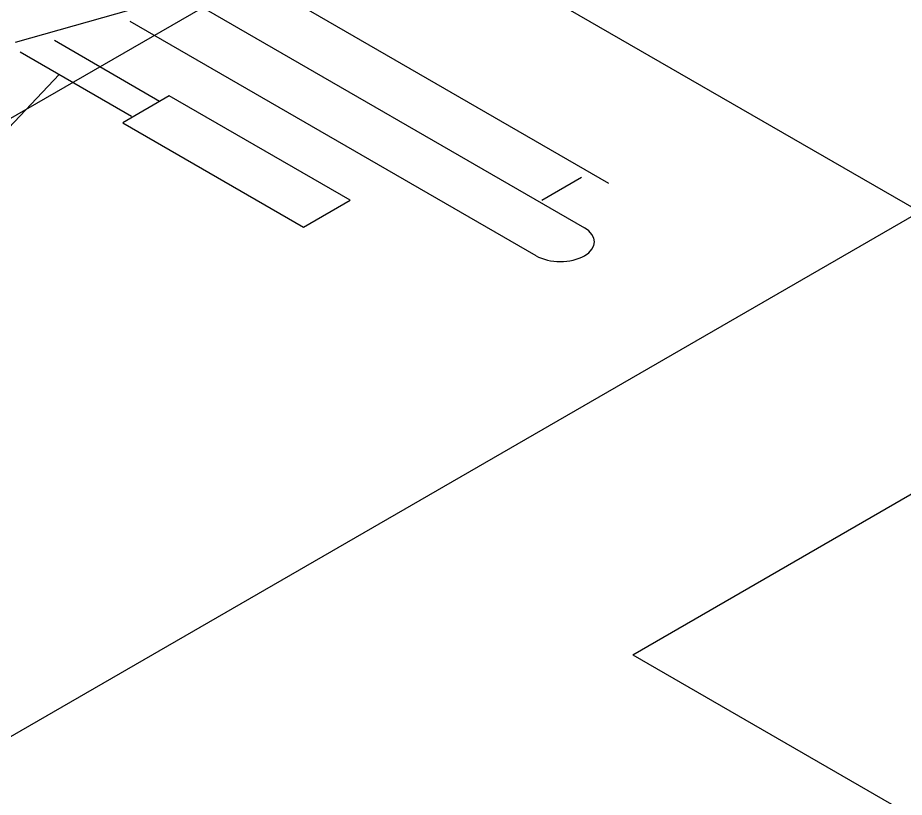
# Model space of a CAD drawing. Header units: millimetres. Extents: x 474.7 to 528.3, y 13.1 to 23.5.
# Drawn here: x 485.12 to 485.4983, y 16.92 to 17.2528 of the extents above; entities that cross this region are included whole.
import ezdxf

# ---------------------------------------------------------------- set-up
doc = ezdxf.new("R2010")
doc.units = ezdxf.units.MM
doc.header["$LTSCALE"] = 2.5
doc.layers.add('I-AGUA FRIA', color=5, linetype='Continuous')
doc.layers.add('I-ARQ', color=8, linetype='Continuous')

msp = doc.modelspace()

# ---------------------------------------------------------------- linework, layer by layer
at = {"layer": 'I-AGUA FRIA'}
for p, q in [((484.29042, 16.73267, 14.84896), (485.27632, 17.30189, 14.84896)), ((485.27632, 17.30189, 14.84896), (487.15298, 16.2184, 14.84896))]:
    msp.add_line(p, q, dxfattribs=at)
at = {"layer": 'I-ARQ', "extrusion": (0, 0.816497, 0.57735)}
for p, q in [((484.28991, 16.46852, 8.6173), (486.16374, 17.55038, 7.08732)), ((485.38239, 16.98088, 7.89273), (486.34405, 17.53609, 7.10753)), ((485.38239, 16.98088, 7.89273), (487.13248, 15.97046, 9.32167))]:
    msp.add_line(p, q, dxfattribs=at)
at = {"layer": 'I-ARQ', "linetype": 'ByBlock', "extrusion": (0, 0.816497, 0.57735)}
for p, q in [((485.21638, 17.27212, 7.48085), (485.37214, 17.18219, 7.60803)), ((485.20167, 17.26569, 7.48994), (485.11892, 17.24216, 7.52321)), ((485.19667, 17.25841, 7.50023), (485.36182, 17.16307, 7.63507)), ((485.34117, 17.15115, 7.65193), (485.16796, 17.25115, 7.5105)), ((485.18055, 17.21708, 7.55868), (485.13567, 17.24299, 7.52204)), ((485.16852, 17.21067, 7.56775), (485.12108, 17.23806, 7.52901)), ((485.13762, 17.22851, 7.54252), (485.10685, 17.196, 7.58849)), ((485.18463, 17.21941, 7.55539), (485.1648, 17.20796, 7.57159)), ((485.26183, 17.17484, 7.61843), (485.18463, 17.21941, 7.55539)), ((485.1648, 17.20796, 7.57159), (485.242, 17.16339, 7.63462)), ((485.36062, 17.1846, 7.60462), (485.34357, 17.17476, 7.61853)), ((485.242, 17.16339, 7.63462), (485.26183, 17.17484, 7.61843))]:
    msp.add_line(p, q, dxfattribs=at)
msp.add_arc((-485.35149, -3.66477, 18.4217), 0.0146, 45, 225, dxfattribs=at)

doc.saveas('drawing.dxf')
